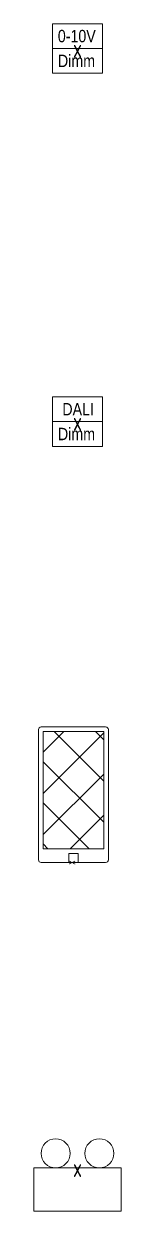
# Model space of a CAD drawing. Header units: metres. Extents: x -162 to 83385, y -62392 to -1971.
# Drawn here: x 32538 to 32776, y -9431 to -6192 of the extents above; entities that cross this region are included whole.
import ezdxf
from ezdxf.enums import TextEntityAlignment as Align

# ---------------------------------------------------------------- set-up
doc = ezdxf.new("R2010")
doc.units = ezdxf.units.M
doc.header["$LTSCALE"] = 0.5
for name, color, linetype, lineweight in [('ELIN_Attribut_01_Produkt_ID', 7, 'Continuous', 0), ('ELIN_Attribut_02_Stromkreis', 7, 'Continuous', 0), ('ELIN_Attribut_03_Verteilerbereich', 7, 'Continuous', 0), ('ELIN_Attribut_04_Montagehoehe', 7, 'Continuous', 0), ('ELIN_Attribut_05_Montageart', 7, 'Continuous', 0), ('ELIN_Attribut_06_Tuernummer', 7, 'Continuous', 0), ('ELIN_Attribut_07_Bemerkung', 7, 'Continuous', 0), ('ELIN_Attribut_08_Adresse', 7, 'Continuous', 0), ('ELIN_Attribut_10_AKZ1', 7, 'Continuous', 0), ('ELIN_Attribut_11_AKZ2', 7, 'Continuous', 0), ('ELIN_Attribut_12_Sonstiges1', 7, 'Continuous', 0), ('ELIN_Attribut_13_Sonstiges2', 7, 'Continuous', 0), ('ELIN_Attribut_14_Bauteil', 7, 'Continuous', 0), ('ELIN_Attribut_15_Ebene', 7, 'Continuous', 0), ('ELIN_Attribut_16_Raumnummer', 7, 'Continuous', 0), ('ELIN_Attribut_17_Raumname', 7, 'Continuous', 0), ('ELIN_Attribut_18_Montageabschnitt', 7, 'Continuous', 0), ('ELIN_Attribut_Basispunkt', 2, 'Continuous', 0), ('ELIN_Attribute_GEMOS', 11, 'Continuous', 0), ('ELIN_STS_BO_Leuchte stehend', 7, 'Continuous', 0), ('ELIN_STS_WA_Baustein Dimm', 7, 'Continuous', 0)]:
    doc.layers.add(name, color=color, linetype=linetype, lineweight=lineweight)
doc.layers.get('0').off()
doc.styles.add('ARIAL_N', font='ARIALN.TTF')
doc.styles.add('ELIN_Attribute', font='isocp.shx', dxfattribs={"width": 0.8})

# ---------------------------------------------------------------- blocks, each defined once
blk = doc.blocks.new('ELIN_STS_LEUCHTE_STEH_2F')
at = {"color": 0}
for p, q in [((-118.8, 0), (118.8, 0)), ((-118.8, -118.4), (-118.8, 0)), ((118.8, 0), (118.8, -118.4)), ((118.8, -118.4), (-118.8, -118.4))]:
    blk.add_line(p, q, dxfattribs=at)
for centre in [(-59.4, 39.6), (59.4, 39.6)]:
    blk.add_circle(centre, 39.6, dxfattribs=at)
at = {"layer": 'ELIN_Attribut_01_Produkt_ID', "style": 'ELIN_Attribute', "width": 0.8, "flags": 8}
blk.add_attdef('01_PRODUKT_ID', (-519, -310, 0), '', height=150, dxfattribs=at)
at = {"layer": 'ELIN_Attribut_02_Stromkreis', "style": 'ELIN_Attribute', "width": 0.8, "flags": 8}
blk.add_attdef('02_STROMKREIS', (-519, 161.5, 0), '', height=150, dxfattribs=at)
at = {"layer": 'ELIN_Attribut_03_Verteilerbereich', "style": 'ELIN_Attribute', "width": 0.8, "flags": 8}
blk.add_attdef('03_VERTEILERBEREICH', (-247.5, -604.4, 0), '', height=125, dxfattribs=at)
at = {"layer": 'ELIN_Attribut_04_Montagehoehe', "style": 'ELIN_Attribute', "width": 0.8, "flags": 8}
blk.add_attdef('04_MONTAGEHOEHE', text='', height=125, dxfattribs=at).set_placement((-244, -54.7, 0), align=Align.RIGHT)
at = {"layer": 'ELIN_Attribut_05_Montageart', "style": 'ELIN_Attribute', "width": 0.8, "flags": 8}
blk.add_attdef('05_MONTAGEART', (223.5, -61, 0), '', height=125, dxfattribs=at)
at = {"layer": 'ELIN_Attribut_06_Tuernummer', "style": 'ELIN_Attribute', "width": 0.8, "flags": 8}
blk.add_attdef('06_TUERNUMMER', text='', height=125, dxfattribs=at).set_placement((-244, -254.7, 0), align=Align.RIGHT)
at = {"layer": 'ELIN_Attribut_07_Bemerkung', "style": 'ELIN_Attribute', "width": 0.8, "flags": 8}
blk.add_attdef('07_BEMERKUNG', (-247.5, -804.4, 0), '', height=125, dxfattribs=at)
at = {"layer": 'ELIN_Attribut_08_Adresse', "style": 'ELIN_Attribute', "width": 0.8, "flags": 8}
blk.add_attdef('08_ADRESSE', (-247.5, -1004.4, 0), '', height=125, dxfattribs=at)
at = {"layer": 'ELIN_Attribut_10_AKZ1', "style": 'ELIN_Attribute', "width": 0.8, "flags": 8}
blk.add_attdef('10_AKZ1', (-247.5, -1404.4, 0), '', height=125, dxfattribs=at)
at = {"layer": 'ELIN_Attribut_11_AKZ2', "style": 'ELIN_Attribute', "width": 0.8, "flags": 8}
blk.add_attdef('11_AKZ2', (-247.5, -1604.4, 0), '', height=125, dxfattribs=at)
at = {"layer": 'ELIN_Attribut_12_Sonstiges1', "style": 'ELIN_Attribute', "width": 0.8, "flags": 8}
blk.add_attdef('12_SONSTIGES1', (-247.5, -1804.4, 0), '', height=125, dxfattribs=at)
at = {"layer": 'ELIN_Attribut_13_Sonstiges2', "style": 'ELIN_Attribute', "width": 0.8, "flags": 8}
blk.add_attdef('13_SONSTIGES2', (-247.5, -2004.4, 0), '', height=125, dxfattribs=at)
at = {"layer": 'ELIN_Attribut_14_Bauteil', "style": 'ELIN_Attribute', "width": 0.8, "flags": 8}
blk.add_attdef('14_BAUTEIL', (-247.5, -2204.4, 0), '', height=125, dxfattribs=at)
at = {"layer": 'ELIN_Attribut_15_Ebene', "style": 'ELIN_Attribute', "width": 0.8, "flags": 8}
blk.add_attdef('15_EBENE', (-247.5, -2404.4, 0), '', height=125, dxfattribs=at)
at = {"layer": 'ELIN_Attribut_16_Raumnummer', "style": 'ELIN_Attribute', "width": 0.8, "flags": 8}
blk.add_attdef('16_RAUMNUMMER', (-247.5, -2604.4, 0), '', height=125, dxfattribs=at)
at = {"layer": 'ELIN_Attribut_17_Raumname', "style": 'ELIN_Attribute', "width": 0.8, "flags": 8}
blk.add_attdef('17_RAUMNAME', (-247.5, -2804.4, 0), '', height=125, dxfattribs=at)
at = {"layer": 'ELIN_Attribut_18_Montageabschnitt', "style": 'ELIN_Attribute', "width": 0.8, "flags": 8}
blk.add_attdef('18_MONTAGEABSCHNITT', (-247.5, -3004.4, 0), '', height=125, dxfattribs=at)
at = {"layer": 'ELIN_Attribut_Basispunkt', "style": 'ELIN_Attribute', "width": 0.8, "flags": 8}
blk.add_attdef('Basispunkt', text='', height=50, dxfattribs=at).set_placement((0, 0), align=Align.MIDDLE)
at = {"layer": 'ELIN_Attribute_GEMOS', "style": 'ELIN_Attribute', "width": 0.6}
for tag, p in [('G01_PRO02ID', (1620.5, 183.6)), ('G02_BEZEICHNUNG', (1620.5, -14.6, 0)), ('G03_DESCRIPTION', (1620.5, -204.4, 0)), ('G04_GEMOS-SYMBOL', (1623.8, -404.4, 0)), ('G05_GEMOS-TYP', (1623.8, -604.4, 0)), ('G06_ORTSKENNUNG', (1620.5, -804.4, 0)), ('G08_FREI1', (1620.5, -1004.4, 0)), ('G08_FREI2', (1620.5, -1204.4, 0))]:
    blk.add_attdef(tag, p, '', height=125, dxfattribs=at)
blk = doc.blocks.new('ELIN_STS_DIMM_EVG_ANALOG')
at = {"color": 0}
for p, q in [((-67.5, 67.5), (-67.5, -67.5)), ((67.5, 67.5), (-67.5, 67.5)), ((67.5, -67.5), (67.5, 67.5)), ((-67.5, 0), (67.5, 0)), ((-67.5, -67.5), (67.5, -67.5))]:
    blk.add_line(p, q, dxfattribs=at)
at = {"color": 0, "style": 'ARIAL_N'}
for s, p in [('0-10V', (-53.4, 17)), ('Dimm', (-53.1, -50.6))]:
    blk.add_text(s, height=33.7, dxfattribs=at).set_placement(p)
at = {"layer": 'ELIN_Attribut_01_Produkt_ID', "style": 'ELIN_Attribute', "width": 0.8, "flags": 8}
blk.add_attdef('01_PRODUKT_ID', (-410, -254.7, 0), '', height=150, dxfattribs=at)
at = {"layer": 'ELIN_Attribut_02_Stromkreis', "style": 'ELIN_Attribute', "width": 0.8, "flags": 8}
blk.add_attdef('02_STROMKREIS', (-409.5, 106, 0), '', height=150, dxfattribs=at)
at = {"layer": 'ELIN_Attribut_03_Verteilerbereich', "style": 'ELIN_Attribute', "width": 0.8, "flags": 8}
blk.add_attdef('03_VERTEILERBEREICH', (-247.5, -604.4, 0), '', height=125, dxfattribs=at)
at = {"layer": 'ELIN_Attribut_04_Montagehoehe', "style": 'ELIN_Attribute', "width": 0.8, "flags": 8}
blk.add_attdef('04_MONTAGEHOEHE', text='', height=125, dxfattribs=at).set_placement((-154, -54.7, 0), align=Align.RIGHT)
at = {"layer": 'ELIN_Attribut_05_Montageart', "style": 'ELIN_Attribute', "width": 0.8, "flags": 8}
blk.add_attdef('05_MONTAGEART', (168, -59, 0), '', height=125, dxfattribs=at)
at = {"layer": 'ELIN_Attribut_06_Tuernummer', "style": 'ELIN_Attribute', "width": 0.8, "flags": 8}
blk.add_attdef('06_TUERNUMMER', text='', height=125, dxfattribs=at).set_placement((-154, -254.7, 0), align=Align.RIGHT)
at = {"layer": 'ELIN_Attribut_07_Bemerkung', "style": 'ELIN_Attribute', "width": 0.8, "flags": 8}
blk.add_attdef('07_BEMERKUNG', (-247.5, -804.4, 0), '', height=125, dxfattribs=at)
at = {"layer": 'ELIN_Attribut_08_Adresse', "style": 'ELIN_Attribute', "width": 0.8, "flags": 8}
blk.add_attdef('08_ADRESSE', (-247.5, -1004.4, 0), '', height=125, dxfattribs=at)
at = {"layer": 'ELIN_Attribut_10_AKZ1', "style": 'ELIN_Attribute', "width": 0.8, "flags": 8}
blk.add_attdef('10_AKZ1', (-247.5, -1404.4, 0), '', height=125, dxfattribs=at)
at = {"layer": 'ELIN_Attribut_11_AKZ2', "style": 'ELIN_Attribute', "width": 0.8, "flags": 8}
blk.add_attdef('11_AKZ2', (-247.5, -1604.4, 0), '', height=125, dxfattribs=at)
at = {"layer": 'ELIN_Attribut_12_Sonstiges1', "style": 'ELIN_Attribute', "width": 0.8, "flags": 8}
blk.add_attdef('12_SONSTIGES1', (-247.5, -1804.4, 0), '', height=125, dxfattribs=at)
at = {"layer": 'ELIN_Attribut_13_Sonstiges2', "style": 'ELIN_Attribute', "width": 0.8, "flags": 8}
blk.add_attdef('13_SONSTIGES2', (-247.5, -2004.4, 0), '', height=125, dxfattribs=at)
at = {"layer": 'ELIN_Attribut_14_Bauteil', "style": 'ELIN_Attribute', "width": 0.8, "flags": 8}
blk.add_attdef('14_BAUTEIL', (-247.5, -2204.4, 0), '', height=125, dxfattribs=at)
at = {"layer": 'ELIN_Attribut_15_Ebene', "style": 'ELIN_Attribute', "width": 0.8, "flags": 8}
blk.add_attdef('15_EBENE', (-247.5, -2404.4, 0), '', height=125, dxfattribs=at)
at = {"layer": 'ELIN_Attribut_16_Raumnummer', "style": 'ELIN_Attribute', "width": 0.8, "flags": 8}
blk.add_attdef('16_RAUMNUMMER', (-247.5, -2604.4, 0), '', height=125, dxfattribs=at)
at = {"layer": 'ELIN_Attribut_17_Raumname', "style": 'ELIN_Attribute', "width": 0.8, "flags": 8}
blk.add_attdef('17_RAUMNAME', (-247.5, -2804.4, 0), '', height=125, dxfattribs=at)
at = {"layer": 'ELIN_Attribut_18_Montageabschnitt', "style": 'ELIN_Attribute', "width": 0.8, "flags": 8}
blk.add_attdef('18_MONTAGEABSCHNITT', (-247.5, -3004.4, 0), '', height=125, dxfattribs=at)
at = {"layer": 'ELIN_Attribut_Basispunkt', "style": 'ELIN_Attribute', "width": 0.8, "flags": 8}
blk.add_attdef('Basispunkt', text='', height=50, dxfattribs=at).set_placement((0, 0), align=Align.MIDDLE)
at = {"layer": 'ELIN_Attribute_GEMOS', "style": 'ELIN_Attribute', "width": 0.6}
for tag, p in [('G01_PRO02ID', (1620.5, 183.6)), ('G02_BEZEICHNUNG', (1620.5, -14.6, 0)), ('G03_DESCRIPTION', (1620.5, -204.4, 0)), ('G04_GEMOS-SYMBOL', (1623.8, -404.4, 0)), ('G05_GEMOS-TYP', (1623.8, -604.4, 0)), ('G06_ORTSKENNUNG', (1620.5, -804.4, 0)), ('G08_FREI1', (1620.5, -1004.4, 0)), ('G08_FREI2', (1620.5, -1204.4, 0))]:
    blk.add_attdef(tag, p, '', height=125, dxfattribs=at)
blk = doc.blocks.new('ELIN_STS_DIMM_EVG_DALI')
at = {"color": 0}
for p, q in [((-67.5, 67.5), (-67.5, -67.5)), ((67.5, 67.5), (-67.5, 67.5)), ((67.5, -67.5), (67.5, 67.5)), ((-67.5, 0), (67.5, 0)), ((-67.5, -67.5), (67.5, -67.5))]:
    blk.add_line(p, q, dxfattribs=at)
at = {"color": 0, "style": 'ARIAL_N'}
for s, p in [('DALI', (-41.2, 17)), ('Dimm', (-53.1, -50.6))]:
    blk.add_text(s, height=33.7, dxfattribs=at).set_placement(p)
at = {"layer": 'ELIN_Attribut_01_Produkt_ID', "style": 'ELIN_Attribute', "width": 0.8, "flags": 8}
blk.add_attdef('01_PRODUKT_ID', (-439, -254.7, 0), '', height=150, dxfattribs=at)
at = {"layer": 'ELIN_Attribut_02_Stromkreis', "style": 'ELIN_Attribute', "width": 0.8, "flags": 8}
blk.add_attdef('02_STROMKREIS', (-439, 131, 0), '', height=150, dxfattribs=at)
at = {"layer": 'ELIN_Attribut_03_Verteilerbereich', "style": 'ELIN_Attribute', "width": 0.8, "flags": 8}
blk.add_attdef('03_VERTEILERBEREICH', (-247.5, -604.4, 0), '', height=125, dxfattribs=at)
at = {"layer": 'ELIN_Attribut_04_Montagehoehe', "style": 'ELIN_Attribute', "width": 0.8, "flags": 8}
blk.add_attdef('04_MONTAGEHOEHE', text='', height=125, dxfattribs=at).set_placement((-155.5, -54.7, 0), align=Align.RIGHT)
at = {"layer": 'ELIN_Attribut_05_Montageart', "style": 'ELIN_Attribute', "width": 0.8, "flags": 8}
blk.add_attdef('05_MONTAGEART', (169.5, -65, 0), '', height=125, dxfattribs=at)
at = {"layer": 'ELIN_Attribut_06_Tuernummer', "style": 'ELIN_Attribute', "width": 0.8, "flags": 8}
blk.add_attdef('06_TUERNUMMER', text='', height=125, dxfattribs=at).set_placement((-155.5, -254.7, 0), align=Align.RIGHT)
at = {"layer": 'ELIN_Attribut_07_Bemerkung', "style": 'ELIN_Attribute', "width": 0.8, "flags": 8}
blk.add_attdef('07_BEMERKUNG', (-247.5, -804.4, 0), '', height=125, dxfattribs=at)
at = {"layer": 'ELIN_Attribut_08_Adresse', "style": 'ELIN_Attribute', "width": 0.8, "flags": 8}
blk.add_attdef('08_ADRESSE', (-247.5, -1004.4, 0), '', height=125, dxfattribs=at)
at = {"layer": 'ELIN_Attribut_10_AKZ1', "style": 'ELIN_Attribute', "width": 0.8, "flags": 8}
blk.add_attdef('10_AKZ1', (-247.5, -1404.4, 0), '', height=125, dxfattribs=at)
at = {"layer": 'ELIN_Attribut_11_AKZ2', "style": 'ELIN_Attribute', "width": 0.8, "flags": 8}
blk.add_attdef('11_AKZ2', (-247.5, -1604.4, 0), '', height=125, dxfattribs=at)
at = {"layer": 'ELIN_Attribut_12_Sonstiges1', "style": 'ELIN_Attribute', "width": 0.8, "flags": 8}
blk.add_attdef('12_SONSTIGES1', (-247.5, -1804.4, 0), '', height=125, dxfattribs=at)
at = {"layer": 'ELIN_Attribut_13_Sonstiges2', "style": 'ELIN_Attribute', "width": 0.8, "flags": 8}
blk.add_attdef('13_SONSTIGES2', (-247.5, -2004.4, 0), '', height=125, dxfattribs=at)
at = {"layer": 'ELIN_Attribut_14_Bauteil', "style": 'ELIN_Attribute', "width": 0.8, "flags": 8}
blk.add_attdef('14_BAUTEIL', (-247.5, -2204.4, 0), '', height=125, dxfattribs=at)
at = {"layer": 'ELIN_Attribut_15_Ebene', "style": 'ELIN_Attribute', "width": 0.8, "flags": 8}
blk.add_attdef('15_EBENE', (-247.5, -2404.4, 0), '', height=125, dxfattribs=at)
at = {"layer": 'ELIN_Attribut_16_Raumnummer', "style": 'ELIN_Attribute', "width": 0.8, "flags": 8}
blk.add_attdef('16_RAUMNUMMER', (-247.5, -2604.4, 0), '', height=125, dxfattribs=at)
at = {"layer": 'ELIN_Attribut_17_Raumname', "style": 'ELIN_Attribute', "width": 0.8, "flags": 8}
blk.add_attdef('17_RAUMNAME', (-247.5, -2804.4, 0), '', height=125, dxfattribs=at)
at = {"layer": 'ELIN_Attribut_18_Montageabschnitt', "style": 'ELIN_Attribute', "width": 0.8, "flags": 8}
blk.add_attdef('18_MONTAGEABSCHNITT', (-247.5, -3004.4, 0), '', height=125, dxfattribs=at)
at = {"layer": 'ELIN_Attribut_Basispunkt', "style": 'ELIN_Attribute', "width": 0.8, "flags": 8}
blk.add_attdef('Basispunkt', text='', height=50, dxfattribs=at).set_placement((0, 0), align=Align.MIDDLE)
at = {"layer": 'ELIN_Attribute_GEMOS', "style": 'ELIN_Attribute', "width": 0.6}
for tag, p in [('G01_PRO02ID', (1620.5, 183.6)), ('G02_BEZEICHNUNG', (1620.5, -14.6, 0)), ('G03_DESCRIPTION', (1620.5, -204.4, 0)), ('G04_GEMOS-SYMBOL', (1623.8, -404.4, 0)), ('G05_GEMOS-TYP', (1623.8, -604.4, 0)), ('G06_ORTSKENNUNG', (1620.5, -804.4, 0)), ('G08_FREI1', (1620.5, -1004.4, 0)), ('G08_FREI2', (1620.5, -1204.4, 0))]:
    blk.add_attdef(tag, p, '', height=125, dxfattribs=at)
blk = doc.blocks.new('ELIN_STS_BELEUCHTUNG_STEHLEUCHTE')
h = blk.add_hatch()
h.set_pattern_fill('ANSI37', color=256, scale=50)
h.set_pattern_definition([(45, (242349.62, -237196.41), (-112.2532, 112.2532), []), (135, (242349.62, -237196.41), (-112.2532, -112.2532), [])])
h.paths.add_polyline_path([(-715, 164.9), (-75, 164.9), (-75, -165.1), (-715, -165.1)])
blk.add_lwpolyline([(-725, 189.9), (-15, 189.9, -0.414214), (0, 174.9), (0, -175.1, -0.414214), (-15, -190.1), (-725, -190.1, -0.414214), (-740, -175.1), (-740, 174.9, -0.414214)], format="xyb", close=True)
blk.add_lwpolyline([(-715, 164.9), (-75, 164.9), (-75, -165.1), (-715, -165.1)], close=True)
blk.add_lwpolyline([(0, 24.9), (-50, 24.9), (-50, -25.1), (0, -25.1)])
at = {"layer": 'ELIN_Attribut_01_Produkt_ID', "style": 'ELIN_Attribute', "width": 0.8}
blk.add_attdef('01_PRODUKT_ID', (223.5, -14.6, 0), '', height=150, dxfattribs=at)
at = {"layer": 'ELIN_Attribut_02_Stromkreis', "style": 'ELIN_Attribute', "width": 0.8}
blk.add_attdef('02_STROMKREIS', (223.5, 185.4, 0), '', height=150, dxfattribs=at)
at = {"layer": 'ELIN_Attribut_03_Verteilerbereich', "style": 'ELIN_Attribute', "width": 0.8}
blk.add_attdef('03_VERTEILERBEREICH', (-247.5, -404.4, 0), '', height=125, dxfattribs=at)
at = {"layer": 'ELIN_Attribut_04_Montagehoehe', "style": 'ELIN_Attribute', "width": 0.8}
blk.add_attdef('04_MONTAGEHOEHE', text='', height=125, dxfattribs=at).set_placement((0, 0, 0), align=Align.RIGHT)
at = {"layer": 'ELIN_Attribut_05_Montageart', "style": 'ELIN_Attribute', "width": 0.8}
blk.add_attdef('05_MONTAGEART', (223.5, -204.4, 0), '', height=125, dxfattribs=at)
at = {"layer": 'ELIN_Attribut_06_Tuernummer', "style": 'ELIN_Attribute', "width": 0.8}
blk.add_attdef('06_TUERNUMMER', text='', height=125, dxfattribs=at).set_placement((0, 0, 0), align=Align.RIGHT)
at = {"layer": 'ELIN_Attribut_07_Bemerkung', "style": 'ELIN_Attribute', "width": 0.8}
blk.add_attdef('07_BEMERKUNG', (-247.5, -604.4, 0), '', height=125, dxfattribs=at)
at = {"layer": 'ELIN_Attribut_08_Adresse', "style": 'ELIN_Attribute', "width": 0.8}
blk.add_attdef('08_ADRESSE', (-247.5, -804.4, 0), '', height=125, dxfattribs=at)
at = {"layer": 'ELIN_Attribut_10_AKZ1', "style": 'ELIN_Attribute', "width": 0.8}
blk.add_attdef('10_AKZ1', (-247.5, -1204.4, 0), '', height=125, dxfattribs=at)
at = {"layer": 'ELIN_Attribut_11_AKZ2', "style": 'ELIN_Attribute', "width": 0.8}
blk.add_attdef('11_AKZ2', (-247.5, -1404.4, 0), '', height=125, dxfattribs=at)
at = {"layer": 'ELIN_Attribut_12_Sonstiges1', "style": 'ELIN_Attribute', "width": 0.8}
blk.add_attdef('12_SONSTIGES1', (-247.5, -1604.4, 0), '', height=125, dxfattribs=at)
at = {"layer": 'ELIN_Attribut_13_Sonstiges2', "style": 'ELIN_Attribute', "width": 0.8}
blk.add_attdef('13_SONSTIGES2', (-247.5, -1804.4, 0), '', height=125, dxfattribs=at)
at = {"layer": 'ELIN_Attribut_14_Bauteil', "style": 'ELIN_Attribute', "width": 0.8}
blk.add_attdef('14_BAUTEIL', (-247.5, -2004.4, 0), '', height=125, dxfattribs=at)
at = {"layer": 'ELIN_Attribut_15_Ebene', "style": 'ELIN_Attribute', "width": 0.8}
blk.add_attdef('15_EBENE', (-247.5, -2204.4, 0), '', height=125, dxfattribs=at)
at = {"layer": 'ELIN_Attribut_16_Raumnummer', "style": 'ELIN_Attribute', "width": 0.8}
blk.add_attdef('16_RAUMNUMMER', (-247.5, -2404.4, 0), '', height=125, dxfattribs=at)
at = {"layer": 'ELIN_Attribut_17_Raumname', "style": 'ELIN_Attribute', "width": 0.8}
blk.add_attdef('17_RAUMNAME', (-247.5, -2604.4, 0), '', height=125, dxfattribs=at)
at = {"layer": 'ELIN_Attribut_18_Montageabschnitt', "style": 'ELIN_Attribute', "width": 0.8}
blk.add_attdef('18_MONTAGEABSCHNITT', (-247.5, -2804.4, 0), '', height=125, dxfattribs=at)
at = {"layer": 'ELIN_Attribut_Basispunkt', "style": 'ELIN_Attribute', "width": 0.8}
blk.add_attdef('Basispunkt', text='', height=50, dxfattribs=at).set_placement((0, 0), align=Align.MIDDLE)
at = {"layer": 'ELIN_Attribute_GEMOS', "style": 'ELIN_Attribute', "width": 0.6}
for tag, p in [('G01_PRO02ID', (1620.5, 183.6)), ('G02_BEZEICHNUNG', (1620.5, -14.6, 0)), ('G03_DESCRIPTION', (1620.5, -204.4, 0)), ('G04_GEMOS-SYMBOL', (1623.8, -404.4, 0)), ('G05_GEMOS-TYP', (1623.8, -604.4, 0)), ('G06_ORTSKENNUNG', (1620.5, -804.4, 0)), ('G08_FREI1', (1620.5, -1004.4, 0)), ('G08_FREI2', (1620.5, -1204.4, 0))]:
    blk.add_attdef(tag, p, '', height=125, dxfattribs=at)

msp = doc.modelspace()

# ---------------------------------------------------------------- block references
at = {"layer": 'ELIN_STS_BO_Leuchte stehend', "lineweight": 0}
ref = msp.add_blockref('ELIN_STS_BELEUCHTUNG_STEHLEUCHTE', (32646.2, -8479.9), dxfattribs=dict(at, xscale=0.5, yscale=0.5, zscale=0.5, rotation=270))
ref.add_attrib('Basispunkt', 'x', dxfattribs={"layer": 'ELIN_Attribut_Basispunkt', "height": 25, "rotation": 270, "style": 'ELIN_Attribute', "width": 0.8}).set_placement((32646.2, -8479.9), align=Align.MIDDLE)
ref = msp.add_blockref('ELIN_STS_LEUCHTE_STEH_2F', (32657.2, -9312.8), dxfattribs=at)
ref.add_attrib('Basispunkt', 'x', dxfattribs={"layer": 'ELIN_Attribut_Basispunkt', "height": 50, "style": 'ELIN_Attribute', "width": 0.8}).set_placement((32657.2, -9312.8), align=Align.MIDDLE)
at = {"layer": 'ELIN_STS_WA_Baustein Dimm', "lineweight": 0}
ref = msp.add_blockref('ELIN_STS_DIMM_EVG_ANALOG', (32657.2, -6259.2), dxfattribs=at)
ref.add_attrib('Basispunkt', 'x', dxfattribs={"layer": 'ELIN_Attribut_Basispunkt', "height": 50, "style": 'ELIN_Attribute', "width": 0.8}).set_placement((32657.2, -6259.2), align=Align.MIDDLE)
ref = msp.add_blockref('ELIN_STS_DIMM_EVG_DALI', (32657.2, -7277.1), dxfattribs=at)
ref.add_attrib('Basispunkt', 'x', dxfattribs={"layer": 'ELIN_Attribut_Basispunkt', "height": 50, "style": 'ELIN_Attribute', "width": 0.8}).set_placement((32657.2, -7277.1), align=Align.MIDDLE)

doc.saveas('drawing.dxf')
